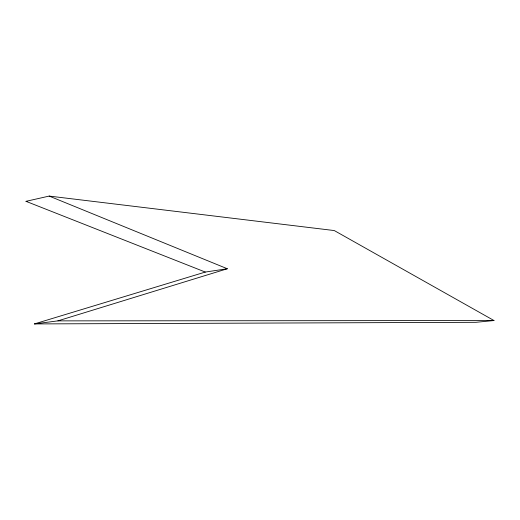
<?xml version="1.0" encoding="UTF-8"?>
<svg xmlns="http://www.w3.org/2000/svg" width="520" height="520" viewBox="0 0 520 520"><rect width="100%" height="100%" fill="white"/><g stroke="black" fill="none" stroke-linecap="round" stroke-linejoin="round"><path stroke-width="0.78" d="M205.303 272.058L34.385 323.921L57.902 320.873L227.325 268.749L49.179 196.079L26 201.331L205.303 272.058L227.325 268.749M49.179 196.079L334.276 230.555L494 320.541L475.956 322.303L34.385 323.921M57.902 320.873L494 320.541M26 201.331L27.612 201.513"/></g></svg>
